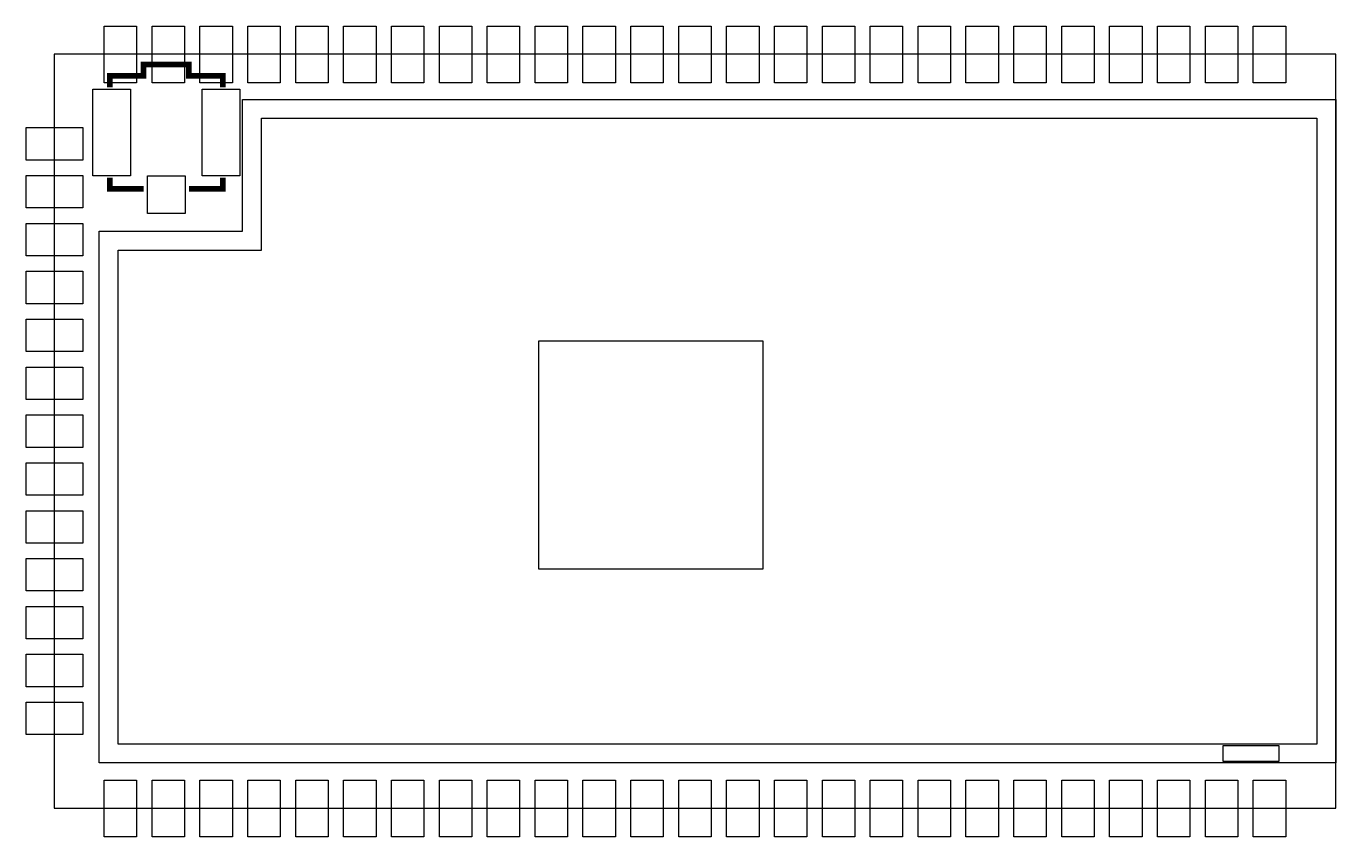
# Model space of a CAD drawing. Extents: x -0.7 to 34, y -0.8 to 20.7.
import ezdxf

# ---------------------------------------------------------------- set-up
doc = ezdxf.new("R2010")
doc.units = 0
doc.layers.add('TEST', color=5, linetype='CONTINUOUS')

msp = doc.modelspace()

# ---------------------------------------------------------------- linework, layer by layer
at = {"layer": 'TEST'}
for points in [[(1.329995, 19.239992), (1.329995, 20.739989), (2.189988, 20.739989), (2.189988, 19.239992)], [(2.599995, 19.239992), (2.599995, 20.739989), (3.459988, 20.739989), (3.459988, 19.239992)], [(3.869995, 19.239992), (3.869995, 20.739989), (4.729988, 20.739989), (4.729988, 19.239992)], [(5.139995, 19.239992), (5.139995, 20.739989), (5.999988, 20.739989), (5.999988, 19.239992)], [(6.409995, 19.239992), (6.409995, 20.739989), (7.269988, 20.739989), (7.269988, 19.239992)], [(7.679995, 19.239992), (7.679995, 20.739989), (8.539988, 20.739989), (8.539988, 19.239992)], [(8.949995, 19.239992), (8.949995, 20.739989), (9.809988, 20.739989), (9.809988, 19.239992)], [(10.219995, 19.239992), (10.219995, 20.739989), (11.079988, 20.739989), (11.079988, 19.239992)], [(11.489995, 19.239992), (11.489995, 20.739989), (12.349988, 20.739989), (12.349988, 19.239992)], [(12.759995, 19.239992), (12.759995, 20.739989), (13.619988, 20.739989), (13.619988, 19.239992)], [(14.029995, 19.239992), (14.029995, 20.739989), (14.889988, 20.739989), (14.889988, 19.239992)], [(15.299995, 19.239992), (15.299995, 20.739989), (16.159988, 20.739989), (16.159988, 19.239992)], [(16.569995, 19.239992), (16.569995, 20.739989), (17.429988, 20.739989), (17.429988, 19.239992)], [(17.839995, 19.239992), (17.839995, 20.739989), (18.699988, 20.739989), (18.699988, 19.239992)], [(19.109995, 19.239992), (19.109995, 20.739989), (19.969988, 20.739989), (19.969988, 19.239992)], [(20.379995, 19.239992), (20.379995, 20.739989), (21.239988, 20.739989), (21.239988, 19.239992)], [(21.649995, 19.239992), (21.649995, 20.739989), (22.509988, 20.739989), (22.509988, 19.239992)], [(22.919995, 19.239992), (22.919995, 20.739989), (23.779988, 20.739989), (23.779988, 19.239992)], [(24.189995, 19.239992), (24.189995, 20.739989), (25.049988, 20.739989), (25.049988, 19.239992)], [(25.459995, 19.239992), (25.459995, 20.739989), (26.319988, 20.739989), (26.319988, 19.239992)], [(26.729995, 19.239992), (26.729995, 20.739989), (27.589988, 20.739989), (27.589988, 19.239992)], [(27.999995, 19.239992), (27.999995, 20.739989), (28.859988, 20.739989), (28.859988, 19.239992)], [(29.269995, 19.239992), (29.269995, 20.739989), (30.129988, 20.739989), (30.129988, 19.239992)], [(30.539995, 19.239992), (30.539995, 20.739989), (31.399988, 20.739989), (31.399988, 19.239992)], [(31.809995, 19.239992), (31.809995, 20.739989), (32.669988, 20.739989), (32.669988, 19.239992)], [(0, 0), (34.000008, 0), (34.000008, 20.000011), (0, 20.000011)], [(1.025601, 19.072187), (2.025599, 19.072187), (2.025599, 16.772191), (1.025601, 16.772191)], [(1.199998, 1.199998), (1.199998, 15.299995), (4.99999, 15.299995), (4.99999, 18.799988), (34.000008, 18.799988), (34.000008, 1.199998)], [(3.925621, 19.072187), (4.925619, 19.072187), (4.925619, 16.772191), (3.925621, 16.772191)], [(33.500009, 1.699997), (1.699997, 1.699997), (1.699997, 14.799996), (5.499989, 14.799996), (5.499989, 18.299989), (33.500009, 18.299989)], [(-0.739991, 18.050002), (0.760006, 18.050002), (0.760006, 17.190009), (-0.739991, 17.190009)], [(-0.739991, 16.780002), (0.760006, 16.780002), (0.760006, 15.920009), (-0.739991, 15.920009)], [(2.475611, 16.772179), (3.475609, 16.772179), (3.475609, 15.772181), (2.475611, 15.772181)], [(-0.739991, 15.510002), (0.760006, 15.510002), (0.760006, 14.650009), (-0.739991, 14.650009)], [(-0.739991, 14.240002), (0.760006, 14.240002), (0.760006, 13.380009), (-0.739991, 13.380009)], [(-0.739991, 12.970002), (0.760006, 12.970002), (0.760006, 12.110009), (-0.739991, 12.110009)], [(12.846507, 12.388698), (12.846507, 6.348197), (18.805296, 6.348197), (18.805296, 12.388698)], [(-0.739991, 11.700002), (0.760006, 11.700002), (0.760006, 10.840009), (-0.739991, 10.840009)], [(-0.739991, 10.430002), (0.760006, 10.430002), (0.760006, 9.570009), (-0.739991, 9.570009)], [(-0.739991, 9.160002), (0.760006, 9.160002), (0.760006, 8.300009), (-0.739991, 8.300009)], [(-0.739991, 7.890002), (0.760006, 7.890002), (0.760006, 7.030009), (-0.739991, 7.030009)], [(-0.739991, 6.620002), (0.760006, 6.620002), (0.760006, 5.760009), (-0.739991, 5.760009)], [(-0.739991, 5.350002), (0.760006, 5.350002), (0.760006, 4.490009), (-0.739991, 4.490009)], [(-0.739991, 4.080002), (0.760006, 4.080002), (0.760006, 3.220009), (-0.739991, 3.220009)], [(-0.739991, 2.810002), (0.760006, 2.810002), (0.760006, 1.950009), (-0.739991, 1.950009)], [(30.999989, 1.25001), (32.500011, 1.25001), (32.500011, 1.650009), (30.999989, 1.650009)], [(1.329995, -0.760019), (1.329995, 0.739978), (2.189988, 0.739978), (2.189988, -0.760019)], [(2.599995, -0.760019), (2.599995, 0.739978), (3.459988, 0.739978), (3.459988, -0.760019)], [(3.869995, -0.760019), (3.869995, 0.739978), (4.729988, 0.739978), (4.729988, -0.760019)], [(5.139995, -0.760019), (5.139995, 0.739978), (5.999988, 0.739978), (5.999988, -0.760019)], [(6.409995, -0.760019), (6.409995, 0.739978), (7.269988, 0.739978), (7.269988, -0.760019)], [(7.679995, -0.760019), (7.679995, 0.739978), (8.539988, 0.739978), (8.539988, -0.760019)], [(8.949995, -0.760019), (8.949995, 0.739978), (9.809988, 0.739978), (9.809988, -0.760019)], [(10.219995, -0.760019), (10.219995, 0.739978), (11.079988, 0.739978), (11.079988, -0.760019)], [(11.489995, -0.760019), (11.489995, 0.739978), (12.349988, 0.739978), (12.349988, -0.760019)], [(12.759995, -0.760019), (12.759995, 0.739978), (13.619988, 0.739978), (13.619988, -0.760019)], [(14.029995, -0.760019), (14.029995, 0.739978), (14.889988, 0.739978), (14.889988, -0.760019)], [(15.299995, -0.760019), (15.299995, 0.739978), (16.159988, 0.739978), (16.159988, -0.760019)], [(16.569995, -0.760019), (16.569995, 0.739978), (17.429988, 0.739978), (17.429988, -0.760019)], [(17.839995, -0.760019), (17.839995, 0.739978), (18.699988, 0.739978), (18.699988, -0.760019)], [(19.109995, -0.760019), (19.109995, 0.739978), (19.969988, 0.739978), (19.969988, -0.760019)], [(20.379995, -0.760019), (20.379995, 0.739978), (21.239988, 0.739978), (21.239988, -0.760019)], [(21.649995, -0.760019), (21.649995, 0.739978), (22.509988, 0.739978), (22.509988, -0.760019)], [(22.919995, -0.760019), (22.919995, 0.739978), (23.779988, 0.739978), (23.779988, -0.760019)], [(24.189995, -0.760019), (24.189995, 0.739978), (25.049988, 0.739978), (25.049988, -0.760019)], [(25.459995, -0.760019), (25.459995, 0.739978), (26.319988, 0.739978), (26.319988, -0.760019)], [(26.729995, -0.760019), (26.729995, 0.739978), (27.589988, 0.739978), (27.589988, -0.760019)], [(27.999995, -0.760019), (27.999995, 0.739978), (28.859988, 0.739978), (28.859988, -0.760019)], [(29.269995, -0.760019), (29.269995, 0.739978), (30.129988, 0.739978), (30.129988, -0.760019)], [(30.539995, -0.760019), (30.539995, 0.739978), (31.399988, 0.739978), (31.399988, -0.760019)], [(31.809995, -0.760019), (31.809995, 0.739978), (32.669988, 0.739978), (32.669988, -0.760019)]]:
    msp.add_lwpolyline(points, close=True, dxfattribs=at)
at = {"layer": 'TEST', "const_width": 0.150012}
for points in [[(4.475607, 19.122288), (4.475607, 19.422288), (3.575609, 19.422288), (3.575609, 19.722313), (2.37551, 19.722313), (2.37551, 19.422288), (1.475511, 19.422288), (1.475511, 19.122288)], [(1.475511, 16.72209), (1.475511, 16.422091), (2.37551, 16.422091)], [(4.475607, 16.72209), (4.475607, 16.422091), (3.575609, 16.422091)]]:
    msp.add_lwpolyline(points, dxfattribs=at)

doc.saveas('drawing.dxf')
